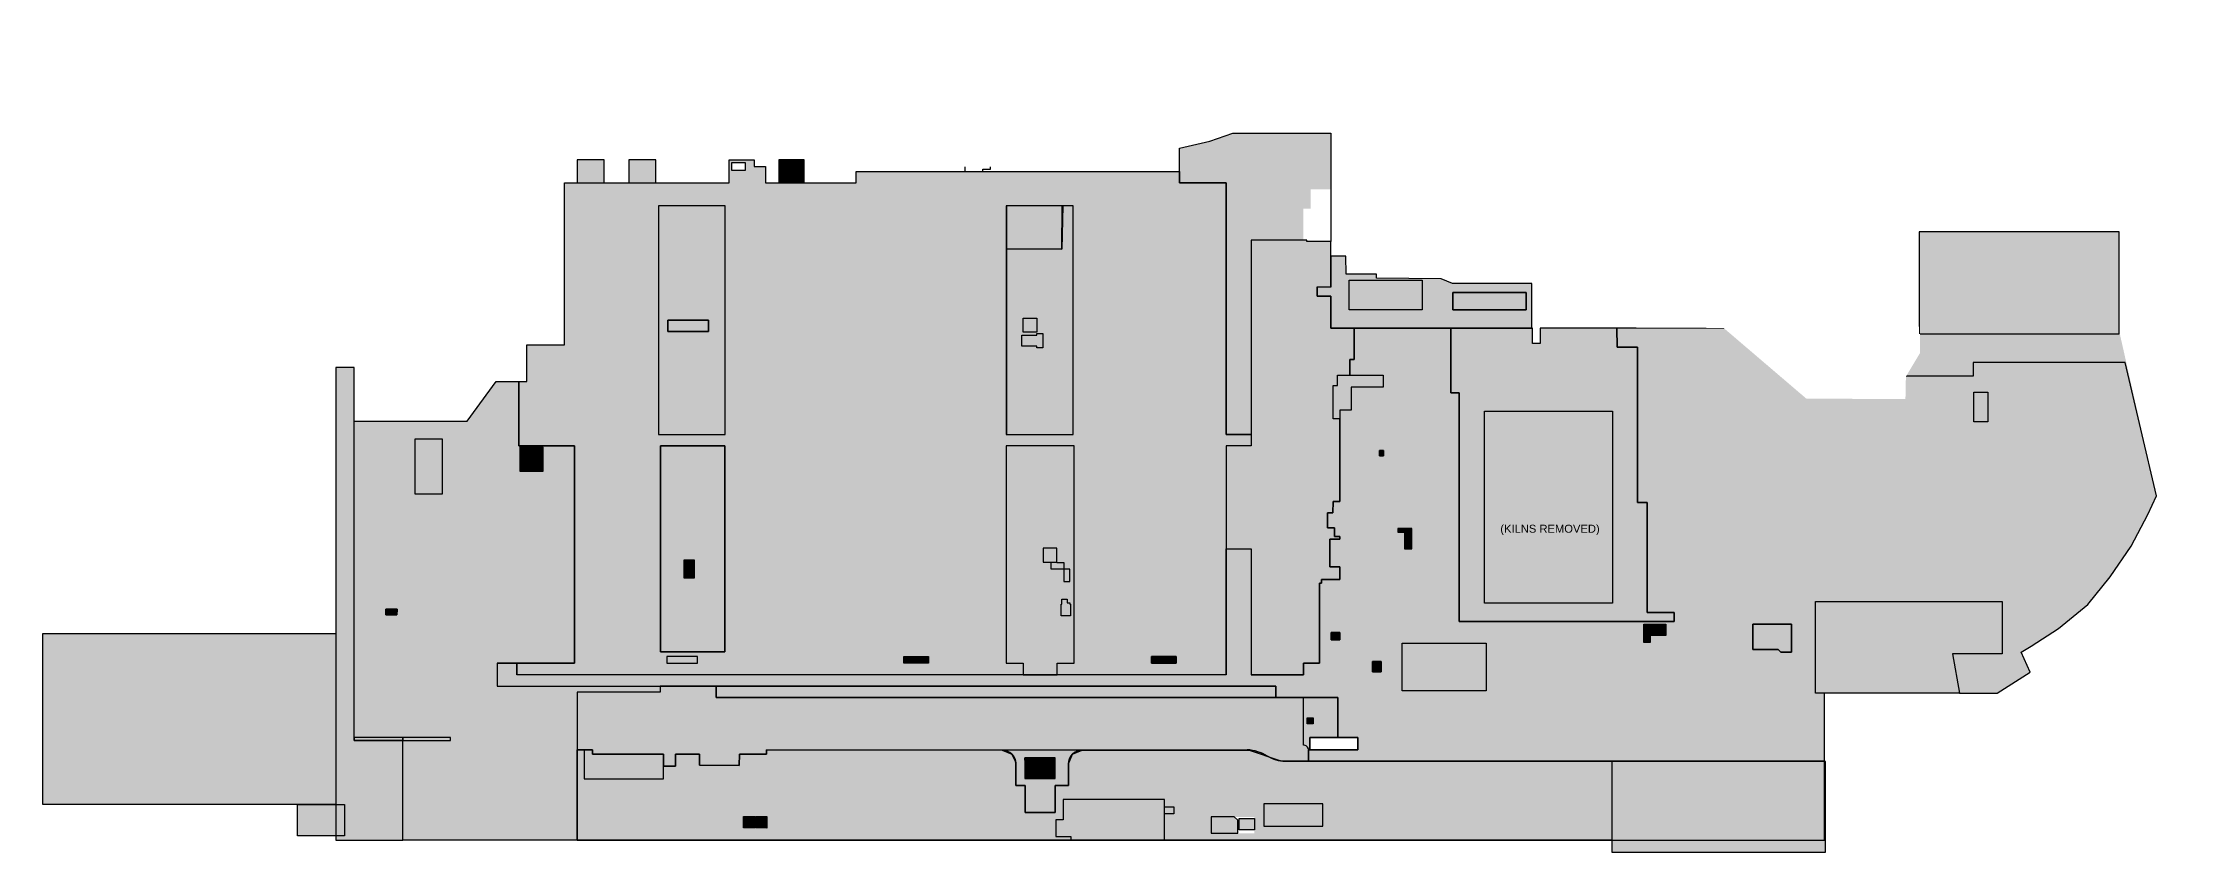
# Model space of a CAD drawing. Extents: x -5084 to 60888, y -31026 to 90549.
# Drawn here: x 4770 to 60888, y 20664 to 41895 of the extents above; entities that cross this region are included whole.
import ezdxf

# ---------------------------------------------------------------- set-up
doc = ezdxf.new("R2010")
doc.units = 0
doc.header["$MEASUREMENT"] = 0
doc.layers.get('0').update_dxf_attribs({"linetype": 'CONTINUOUS'})
for name, color, linetype in [('ALUMINUM SERVICES', 1, 'CONTINUOUS'), ('ANODE', 6, 'CONTINUOUS'), ('CATHODE', 153, 'CONTINUOUS'), ('facilities maint', 51, 'CONTINUOUS'), ('MAINT', 131, 'CONTINUOUS'), ('POTROOM', 31, 'CONTINUOUS'), ('safety', 3, 'CONTINUOUS'), ('store room', 108, 'CONTINUOUS')]:
    doc.layers.add(name, color=color, linetype=linetype)
doc.styles.add('arial', font='arial.ttf')

msp = doc.modelspace()

# ---------------------------------------------------------------- hatches: boundary and pattern name
at = {"layer": 'ALUMINUM SERVICES'}
h = msp.add_hatch(color=256, dxfattribs=at)
h.paths.add_polyline_path([(21177, 34621), (22239, 34621), (22239, 34321), (21177, 34321)], flags=16)
h.paths.add_polyline_path([(20931, 31621), (22674, 31621), (22674, 37621), (20931, 37621)])
for points in [[(30060, 31621), (31809, 31621), (31809, 37621), (31539, 37621), (31513, 36480), (30060, 36491)], [(31839, 31321), (30051, 31321), (30051, 25621), (30498, 25621), (30498, 25321), (31392, 25321), (31392, 25621), (31839, 25621)], [(37131, 25021), (22443, 25021), (22443, 24721), (37131, 24721)]]:
    msp.add_hatch(color=256, dxfattribs=at).paths.add_polyline_path(points)
at = {"layer": 'ANODE'}
h = msp.add_hatch(color=256, dxfattribs=at)
h.paths.add_polyline_path([(41940, 32714), (41725, 32714), (41725, 34412), (39187, 34412), (39187, 33584), (39067, 33584), (39067, 33174), (39949, 33174), (39949, 33174), (39949, 32862), (39109, 32862), (39109, 32262), (38811, 32262), (38811, 29864), (38631, 29864), (38628, 29568), (38483, 29567), (38483, 29175), (38667, 29175), (38667, 28947), (38811, 28947), (38811, 28873), (38547, 28873), (38547, 28153), (38811, 28153), (38811, 27817), (38331, 27817), (38331, 27721), (38271, 27721), (38271, 25621), (37851, 25621), (37851, 25321), (36483, 25321), (36483, 28621), (35823, 28621), (35823, 25321), (17208, 25321), (17208, 25621), (16695, 25621), (16695, 25021), (37131, 25021), (37131, 24721), (38751, 24721), (38751, 23671), (39279, 23671), (39279, 23347), (37988, 23347), (37988, 23053), (51531, 23053), (51531, 24840), (51291, 24840), (51291, 27240), (56190, 27240), (56190, 25865), (54888, 25865), (55069, 24840), (56060, 24840), (56928, 25383), (56691, 25911), (56948, 26069), (57670, 26534), (58438, 27159), (59025, 27885), (59573, 28692), (60016, 29518), (60240, 30009), (59276, 34261), (55430, 34249), (55430, 34255), (50523, 34255), (50523, 34412), (46080, 34412), (46082, 33914), (46623, 33914), (46623, 29834), (46872, 29834), (46872, 26954), (47583, 26954), (47583, 26714), (41940, 26714)])
h.paths.add_polyline_path([(39954, 31059), (39846, 31059), (39846, 31203), (39954, 31203)], flags=16)
h.paths.add_polyline_path([(40701, 29159), (40701, 28623), (40509, 28623), (40509, 29055), (40333, 29055), (40333, 29159)], flags=16)
h.paths.add_polyline_path([(42651, 26146), (42651, 24897), (40440, 24896), (40440, 26146)], flags=16)
h.paths.add_polyline_path([(38811, 26425), (38811, 26233), (38583, 26233), (38583, 26425)], flags=16)
h.paths.add_polyline_path([(39891, 25669), (39891, 25397), (39667, 25397), (39667, 25669)], flags=16)
h.paths.add_polyline_path([(46783, 26647), (47361, 26647), (47361, 26351), (46953, 26351), (46953, 26169), (46783, 26169)], flags=16)
h.paths.add_polyline_path([(49647, 26647), (50661, 26648), (50661, 25912), (50382, 25912), (50313, 25981), (49647, 25981)], flags=16)
h.paths.add_polyline_path([(55443, 31951), (55443, 32735), (55811, 32735), (55811, 31951)], flags=16)
for points in [[(45960, 32234), (42600, 32234), (42600, 27194), (45960, 27194)], [(21953, 25801), (21150, 25801), (21150, 25621), (21953, 25621)], [(28011, 25801), (27363, 25801), (27363, 25621), (28011, 25621)], [(34515, 25801), (33867, 25801), (33867, 25621), (34515, 25621)]]:
    msp.add_hatch(color=256, dxfattribs=at).paths.add_polyline_path(points)
h = msp.add_hatch(dxfattribs=at)
h.set_pattern_fill('ANSI31', color=256)
h.paths.add_polyline_path([(38751, 23671), (38751, 24721), (37851, 24721), (37851, 23473), (37871, 23473), (37920, 23455), (37962, 23421), (37988, 23372), (37990, 23347), (38019, 23347), (38019, 23671)])
h.paths.add_polyline_path([(38111, 24031), (37948, 24031), (37948, 24190), (38111, 24190)], flags=16)
at = {"layer": 'CATHODE'}
msp.add_hatch(color=256, dxfattribs=at).paths.add_polyline_path([(38811, 32032), (38629, 32032), (38629, 32904), (38749, 32904), (38749, 33174), (39067, 33174), (39067, 33584), (39187, 33584), (39187, 34412), (38571, 34412), (38571, 35251), (38211, 35251), (38211, 35491), (38571, 35491), (38571, 36679), (37941, 36679), (37941, 36721), (36483, 36721), (36483, 36721), (36483, 31321), (35823, 31321), (35823, 28621), (36483, 28621), (36483, 25321), (37851, 25321), (37851, 25621), (38271, 25621), (38271, 27721), (38331, 27721), (38331, 27817), (38811, 27817), (38811, 28153), (38547, 28153), (38547, 28873), (38811, 28873), (38811, 28947), (38667, 28947), (38667, 29175), (38483, 29175), (38483, 29567), (38628, 29568), (38631, 29864), (38811, 29864)])
at = {"layer": 'facilities maint'}
h = msp.add_hatch(color=256, dxfattribs=at)
h.dxf.hatch_style = 1
h.paths.add_polyline_path([(12939, 33379), (12459, 33379), (12459, 20977), (14220, 20977), (14220, 23593), (12939, 23593)])
h = msp.add_hatch(color=256, dxfattribs=at)
h.dxf.hatch_style = 1
h.paths.add_polyline_path([(12459, 21919), (4770, 21919), (4770, 26400), (12459, 26400)])
h = msp.add_hatch(color=256, dxfattribs=at)
h.dxf.hatch_style = 1
h.paths.add_polyline_path([(38354, 21929), (38354, 21346), (36811, 21346), (36811, 21929)], flags=16)
h.paths.add_polyline_path([(36560, 21592), (36560, 21162), (35427, 21162), (35427, 21592)], flags=16)
h.paths.add_polyline_path([(34448, 21859), (34448, 21667), (34208, 21667), (34208, 21859)], flags=16)
h.paths.add_polyline_path([(23768, 21602), (23768, 21299), (23162, 21299), (23162, 21602)], flags=16)
h.paths.add_polyline_path([(31752, 20977), (31752, 21079), (31358, 21079), (31358, 21517), (31546, 21517), (31546, 22048), (34207, 22048), (34207, 20977), (45945, 20977), (45945, 23048), (37611, 23053), (37235, 23067), (36427, 23343), (32047, 23345), (31792, 23240), (31687, 22985), (31687, 22416), (31335, 22416), (31335, 21704), (30552, 21704), (30552, 22416), (30307, 22416), (30306, 23016), (30202, 23240), (29947, 23345), (23763, 23353), (23763, 23233), (23051, 23233), (23048, 22937), (22004, 22945), (22007, 23233), (21375, 23233), (21375, 22921), (21063, 22921), (21063, 22586), (18974, 22586), (18974, 23353), (18795, 23353), (18795, 20977)])
h = msp.add_hatch(color=256, dxfattribs=at)
h.dxf.hatch_style = 1
h.paths.add_polyline_path([(31687, 22989), (31714, 23126), (31787, 23238), (31904, 23317), (32046, 23345), (29950, 23347), (30136, 23285), (30275, 23126), (30299, 22982), (30304, 22417), (30554, 22419), (30552, 21705), (31333, 21703), (31335, 22416), (31685, 22415)])
h.paths.add_polyline_path([(31335, 22597), (30543, 22597), (30543, 23137), (31335, 23137)], flags=16)
at = {"layer": 'MAINT'}
h = msp.add_hatch(color=256, dxfattribs=at)
h.paths.add_polyline_path([(38571, 37495), (38571, 37495), (38571, 36679)])
h.paths.add_polyline_path([(38046, 37543), (38046, 38055), (38571, 38055), (38571, 39526), (36000, 39526), (35395, 39314), (34597, 39129), (34597, 38221), (35823, 38221), (35823, 31621), (36483, 31621), (36483, 36721), (37851, 36721), (37851, 37495), (37851, 37495), (37851, 37543)])
for points in [[(18795, 38821), (18795, 38221), (19503, 38221), (19503, 38821)], [(20151, 38821), (20151, 38221), (20859, 38221), (20859, 38821)], [(24747, 38221), (24747, 38821), (24087, 38821), (24087, 38221)], [(40971, 34892), (39051, 34892), (39051, 35671), (40971, 35671)], [(43695, 35349), (41775, 35349), (41775, 34891), (43695, 34891)], [(39949, 33174), (38749, 33174), (38749, 32904), (38629, 32904), (38629, 32032), (38811, 32032), (38811, 32262), (39109, 32262), (39109, 32862), (39949, 32862)], [(55443, 32735), (55811, 32735), (55811, 31951), (55443, 31951)], [(15256, 31501), (14536, 31501), (14536, 30061), (15256, 30061)], [(39846, 31203), (39954, 31203), (39954, 31059), (39846, 31059)], [(40333, 29159), (40333, 29055), (40509, 29055), (40509, 28623), (40701, 28623), (40701, 29159)], [(14066, 27035), (13776, 27035), (13774, 26891), (14065, 26891)], [(51291, 27240), (56190, 27240), (56190, 25865), (54888, 25865), (55069, 24840), (51291, 24840)], [(38811, 26425), (38583, 26425), (38583, 26233), (38811, 26233)], [(46783, 26647), (47361, 26647), (47361, 26351), (46953, 26351), (46953, 26169), (46783, 26169)], [(50661, 26648), (50661, 25912), (50382, 25912), (50313, 25981), (49647, 25981), (49647, 26647)], [(40440, 26146), (42651, 26146), (42651, 24897), (40440, 24896)], [(39667, 25669), (39891, 25669), (39891, 25397), (39667, 25397)]]:
    msp.add_hatch(color=256, dxfattribs=at).paths.add_polyline_path(points)
h = msp.add_hatch(color=256, dxfattribs=at)
h.paths.add_polyline_path([(22852, 38752), (23199, 38752), (23199, 38548), (22852, 38548)])
h.paths.add_polyline_path([(22852, 38752), (23199, 38752), (23199, 38548), (22852, 38548)], flags=16)
h = msp.add_hatch(color=256, dxfattribs=at)
h.dxf.hatch_style = 1
h.paths.add_polyline_path([(30060, 36491), (31513, 36480), (31518, 37621), (30060, 37621)])
h = msp.add_hatch(color=256, dxfattribs=at)
h.dxf.hatch_style = 1
h.paths.add_polyline_path([(21177, 34621), (21177, 34321), (22239, 34321), (22239, 34621)])
h = msp.add_hatch(color=256, dxfattribs=at)
h.dxf.hatch_style = 1
h.paths.add_polyline_path([(30462, 34225), (30858, 34225), (30858, 34267), (31010, 34267), (31010, 33895), (30858, 33895), (30858, 33937), (30462, 33937)])
h.paths.add_polyline_path([(30496, 34670), (30858, 34670), (30858, 34308), (30496, 34308)])
h = msp.add_hatch(color=256, dxfattribs=at)
h.paths.add_polyline_path([(46623, 33914), (46082, 33914), (46080, 34412), (44067, 34412), (44065, 34004), (43863, 34004), (43863, 34412), (41725, 34412), (41725, 32714), (41940, 32714), (41940, 26714), (47583, 26714), (47583, 26954), (46872, 26954), (46872, 29834), (46623, 29834)])
h.paths.add_polyline_path([(45960, 32234), (45960, 27194), (42600, 27194), (42600, 32234)], flags=16)
h = msp.add_hatch(color=256, dxfattribs=at)
h.dxf.hatch_style = 1
h.paths.add_polyline_path([(17292, 31297), (17287, 30661), (17899, 30655), (17904, 31291)])
h = msp.add_hatch(color=256, dxfattribs=at)
h.paths.add_polyline_path([(21599, 27855), (21599, 28335), (21863, 28335), (21863, 27855)], flags=16)
h.paths.add_polyline_path([(20983, 31320), (20983, 25920), (22668, 25920), (22668, 31320)])
h = msp.add_hatch(color=256, dxfattribs=at)
h.dxf.hatch_style = 1
h.paths.add_polyline_path([(31381, 28635), (31020, 28635), (31020, 28273), (31381, 28273)])
h.paths.add_polyline_path([(31568, 28086), (31232, 28086), (31232, 28273), (31381, 28273), (31381, 28266), (31568, 28266)])
h.paths.add_polyline_path([(31568, 28086), (31568, 27764), (31722, 27764), (31722, 28086)])
h.paths.add_polyline_path([(31738, 26860), (31496, 26860), (31496, 27166), (31511, 27166), (31511, 27298), (31651, 27298), (31651, 27208), (31719, 27208), (31719, 27166), (31738, 27166)])
h = msp.add_hatch(color=256, dxfattribs=at)
h.dxf.hatch_style = 1
edge = h.paths.add_edge_path()
edge.add_line((37988, 23347), (37988, 23372))
edge.add_line((37988, 23372), (37962, 23421))
edge.add_line((37962, 23421), (37920, 23455))
edge.add_line((37920, 23455), (37871, 23473))
edge.add_line((37871, 23473), (37851, 23473))
edge.add_line((37851, 23473), (37851, 24721))
edge.add_line((37851, 24721), (22443, 24721))
edge.add_line((22443, 24721), (22443, 25021))
edge.add_line((22443, 25021), (20972, 25021))
edge.add_line((20972, 25021), (20972, 24866))
edge.add_line((20972, 24866), (18796, 24866))
edge.add_line((18796, 24866), (18795, 23353))
edge.add_line((18795, 23353), (19200, 23353))
edge.add_line((19200, 23353), (19200, 23233))
edge.add_line((19200, 23233), (21063, 23233))
edge.add_line((21063, 23233), (21063, 22921))
edge.add_line((21063, 22921), (21375, 22921))
edge.add_line((21375, 22921), (21375, 23233))
edge.add_line((21375, 23233), (22007, 23233))
edge.add_line((22007, 23233), (22004, 22945))
edge.add_line((22004, 22945), (23048, 22936))
edge.add_line((23048, 22936), (23051, 23233))
edge.add_line((23051, 23233), (23763, 23233))
edge.add_line((23763, 23233), (23763, 23353))
edge.add_line((23763, 23353), (36375, 23353))
edge.add_arc((36291, 22171), 1184, 58.6489, 85.9553, ccw=False)
edge.add_arc((37371, 23943), 890, 238.6489, 270)
edge.add_line((37371, 23053), (37988, 23053))
edge.add_line((37988, 23053), (37988, 23347))
edge.add_line((37988, 23347), (37988, 23347))
h = msp.add_hatch(color=256, dxfattribs=at)
h.dxf.hatch_style = 1
h.paths.add_polyline_path([(37948, 24190), (38111, 24190), (38111, 24031), (37948, 24031)])
h = msp.add_hatch(dxfattribs=at)
h.set_pattern_fill('ANSI31', color=256)
h.paths.add_polyline_path([(14216, 23673), (12940, 23673), (12940, 23592), (14216, 23592)])
h = msp.add_hatch(dxfattribs=at)
h.set_pattern_fill('ANSI31', color=256)
h.paths.add_polyline_path([(14216, 23672), (14216, 23593), (14220, 23593), (15469, 23593), (15469, 23672)])
h = msp.add_hatch(dxfattribs=at)
h.set_pattern_fill('ANSI31', color=256)
h.paths.add_polyline_path([(18975, 23353), (18975, 22589), (21060, 22589), (21060, 23232), (19197, 23232), (19197, 23351)])
h = msp.add_hatch(dxfattribs=at)
h.set_pattern_fill('ANSI31', color=256)
h.set_pattern_definition([(45, (-2599.50437, 4313.92584), (-0.08838834765, 0.08838834765), [])])
h.paths.add_polyline_path([(30543, 22597), (31335, 22597), (31335, 23137), (30543, 23137)])
h = msp.add_hatch(dxfattribs=at)
h.set_pattern_fill('ANSI31', color=256)
h.set_pattern_definition([(45, (0.01354, 8987.02444), (-0.08838834765, 0.08838834765), [])])
h.paths.add_polyline_path([(31546, 22044), (31546, 21513), (31358, 21513), (31358, 21075), (31752, 21075), (31752, 20977), (34207, 20977), (34207, 22044)])
h = msp.add_hatch(color=256, dxfattribs=at)
h.paths.add_polyline_path([(36811, 21929), (36811, 21346), (38362, 21346), (38362, 21929)])
h.paths.add_polyline_path([(36169, 21545), (36565, 21545), (36565, 21251), (36169, 21251)])
h.paths.add_polyline_path([(35427, 21592), (35427, 21160), (36135, 21160), (36135, 21508), (36039, 21592)])
h.paths.add_polyline_path([(34208, 21859), (34448, 21859), (34448, 21667), (34208, 21667)])
h = msp.add_hatch(color=256, dxfattribs=at)
h.paths.add_polyline_path([(23473, 21599), (23771, 21597), (23768, 21299), (23471, 21302)])
h.paths.add_polyline_path([(23162, 21602), (23460, 21599), (23457, 21302), (23160, 21304)])
at = {"layer": 'POTROOM'}
h = msp.add_hatch(color=256, dxfattribs=at)
h.paths.add_polyline_path([(35823, 38221), (34597, 38221), (34597, 38520), (26113, 38520), (26113, 38221), (23733, 38221), (23733, 38648), (23439, 38648), (23439, 38821), (22779, 38821), (22779, 38221), (18465, 38221), (18465, 33975), (17469, 33975), (17469, 33012), (17265, 33012), (17265, 31321), (18723, 31320), (18723, 25621), (17208, 25621), (17208, 25321), (30498, 25321), (30498, 25621), (30051, 25621), (30051, 31321), (31839, 31321), (31839, 25621), (31392, 25621), (31392, 25321), (35823, 25321), (35823, 31321), (36483, 31321), (36483, 31621), (35823, 31621)])
h.paths.add_polyline_path([(31809, 31621), (30051, 31621), (30051, 37621), (31809, 37621)], flags=16)
h.paths.add_polyline_path([(34515, 25801), (34515, 25621), (33867, 25621), (33867, 25801)], flags=16)
h.paths.add_polyline_path([(28011, 25801), (28011, 25621), (27363, 25621), (27363, 25801)], flags=16)
h.paths.add_polyline_path([(22674, 31621), (20931, 31621), (20931, 37621), (22674, 37621)], flags=16)
h.paths.add_polyline_path([(23199, 38548), (22852, 38548), (22852, 38752), (23199, 38752)], flags=16)
h.paths.add_polyline_path([(22668, 31320), (22668, 25920), (20983, 25920), (20983, 31320)], flags=16)
h.paths.add_polyline_path([(21863, 28335), (21863, 27855), (21599, 27855), (21599, 28335)], flags=0)
h.paths.add_polyline_path([(21953, 25801), (21953, 25621), (21150, 25621), (21150, 25801)], flags=16)
msp.add_hatch(color=256, dxfattribs=at).paths.add_polyline_path([(21599, 27855), (21599, 28335), (21863, 28335), (21863, 27855)])
at = {"layer": 'safety'}
h = msp.add_hatch(color=3, dxfattribs=at)
h.dxf.hatch_style = 1
h.paths.add_polyline_path([(45945, 20664), (51550, 20664), (51550, 23048), (45945, 23048)])
h = msp.add_hatch(dxfattribs=at)
h.set_pattern_fill('ANSI31', color=256)
h.paths.add_polyline_path([(11451, 21919), (12686, 21919), (12686, 21098), (11451, 21098)])
at = {"layer": 'store room'}
h = msp.add_hatch(color=256, dxfattribs=at)
h.dxf.hatch_style = 1
h.paths.add_polyline_path([(54012, 34261), (59257, 34261), (59257, 36938), (54012, 36938)])

# ---------------------------------------------------------------- linework, layer by layer
msp.add_lwpolyline([(36483, 36721), (36483, 31621), (35823, 31621), (35823, 38221), (34597, 38221), (34597, 39129), (35395, 39314), (36000, 39526), (38571, 39526), (38571, 36679), (37941, 36679), (37941, 36721), (36483, 36721)])
for points in [[(38019, 23671), (39279, 23671), (39279, 23347), (38019, 23347)], [(30543, 22597), (31335, 22597), (31335, 23137), (30543, 23137)]]:
    msp.add_lwpolyline(points, close=True)
at = {"layer": 'ALUMINUM SERVICES'}
for points in [[(20931, 31621), (22674, 31621), (22674, 37621), (20931, 37621)], [(30060, 31621), (31809, 31621), (31809, 37621), (31539, 37621), (31513, 36480), (30060, 36491)], [(21177, 34621), (22239, 34621), (22239, 34321), (21177, 34321)], [(14536, 31501), (14536, 30061), (15256, 30061), (15256, 31501)], [(17292, 31297), (17287, 30661), (17899, 30655), (17904, 31291)], [(31839, 25621), (31839, 31321), (30051, 31321), (30051, 25621), (30498, 25621), (30498, 25321), (31392, 25321), (31392, 25621)], [(13774, 26891), (14065, 26891), (14066, 27035), (13776, 27035)]]:
    msp.add_lwpolyline(points, close=True, dxfattribs=at)
for points in [[(14220, 23593), (12939, 23593), (12939, 31971), (15910, 31971), (16671, 33012), (17265, 33012), (17265, 31321), (18723, 31320), (18723, 25621), (16695, 25621), (16695, 25021), (20972, 25021), (20972, 24866), (18795, 24866), (18795, 20977), (15100, 20977), (15097, 20977), (15063, 20977), (15063, 20977), (14220, 20977), (14220, 23593)], [(22443, 25021), (22443, 24721), (37131, 24721), (37131, 25021), (22443, 25021)]]:
    msp.add_lwpolyline(points, dxfattribs=at)
msp.add_lwpolyline([(29947, 23345, -0.414211), (30307, 22985), (30307, 22416), (30552, 22416), (30552, 21704), (31335, 21704), (31335, 22416), (31687, 22416), (31687, 22985, -0.414214), (32047, 23345)], format="xyb", close=True, dxfattribs=at)
at = {"layer": 'ANODE'}
for points in [[(16695, 25621), (16695, 25021), (37131, 25021), (37131, 24721), (38751, 24721), (38751, 23671), (39279, 23671), (39279, 23347), (37988, 23347), (37988, 23053), (51531, 23053), (51531, 24840), (51291, 24840), (51291, 27240), (56190, 27240), (56190, 25865), (54888, 25865), (55069, 24840), (56060, 24840), (56928, 25383), (56691, 25911), (56948, 26069), (57670, 26534), (58438, 27159), (59025, 27885), (59573, 28692), (60016, 29518), (60240, 30009), (59419, 33512), (55430, 33512), (55430, 33151), (50523, 33151), (50523, 34412), (46080, 34412), (46082, 33914), (46623, 33914), (46623, 29834), (46872, 29834), (46872, 26954), (47583, 26954), (47583, 26714), (41940, 26714), (41940, 32714), (41725, 32714), (41725, 34412), (39187, 34412), (39187, 33584), (39067, 33584), (39067, 33174), (39949, 33174), (39949, 33174), (39949, 32862), (39109, 32862), (39109, 32262), (38811, 32262), (38811, 29864), (38631, 29864), (38628, 29568), (38483, 29567), (38483, 29175), (38667, 29175), (38667, 28947), (38811, 28947), (38811, 28873), (38547, 28873), (38547, 28153), (38811, 28153), (38811, 27817), (38331, 27817), (38331, 27721), (38271, 27721), (38271, 25621), (37851, 25621), (37851, 25321), (36483, 25321)], [(35823, 25321), (35823, 28621), (36483, 28621), (36483, 25321)], [(16695, 25621), (17208, 25621), (17208, 25321)], [(35823, 25321), (17208, 25321)]]:
    msp.add_lwpolyline(points, dxfattribs=at)
for points in [[(55443, 32735), (55811, 32735), (55811, 31951), (55443, 31951)], [(42600, 32234), (45960, 32234), (45960, 27194), (42600, 27194)], [(39846, 31203), (39846, 31059), (39954, 31059), (39954, 31203)], [(40333, 29159), (40333, 29055), (40509, 29055), (40509, 28623), (40701, 28623), (40701, 29159)], [(38583, 26425), (38811, 26425), (38811, 26233), (38583, 26233)], [(46783, 26647), (47361, 26647), (47361, 26351), (46953, 26351), (46953, 26169), (46783, 26169)], [(49647, 26647), (49647, 25981), (50313, 25981), (50382, 25912), (50661, 25912), (50661, 26648)], [(40440, 26146), (42651, 26146), (42651, 24897), (40440, 24896)], [(21150, 25801), (21150, 25621), (21953, 25621), (21953, 25801)], [(27363, 25801), (28011, 25801), (28011, 25621), (27363, 25621)], [(33867, 25801), (33867, 25621), (34515, 25621), (34515, 25801)], [(39891, 25669), (39667, 25669), (39667, 25397), (39891, 25397)], [(38019, 23671), (38019, 23347), (37990, 23347), (37988, 23372), (37962, 23421), (37920, 23455), (37871, 23473), (37851, 23473), (37851, 24721), (38751, 24721), (38751, 23671)]]:
    msp.add_lwpolyline(points, close=True, dxfattribs=at)
at = {"layer": 'CATHODE'}
msp.add_lwpolyline([(36483, 28621), (36483, 25321), (37851, 25321), (37851, 25621), (38271, 25621), (38271, 27721), (38331, 27721), (38331, 27817), (38811, 27817), (38811, 28153), (38547, 28153), (38547, 28873), (38811, 28873), (38811, 28947), (38667, 28947), (38667, 29175), (38483, 29175), (38483, 29567), (38628, 29568), (38631, 29864), (38811, 29864), (38811, 32032), (38629, 32032), (38629, 32904), (38749, 32904), (38749, 33174), (39067, 33174), (39067, 33584), (39187, 33584), (39187, 34412), (38571, 34412), (38571, 35251), (38211, 35251), (38211, 35491), (38571, 35491), (38571, 36679), (37941, 36679), (37941, 36721), (36483, 36721), (36483, 36721), (36483, 31321), (35823, 31321), (35823, 28621)], close=True, dxfattribs=at)
at = {"layer": 'facilities maint'}
for points in [[(45171, 35637), (45171, 34891), (45651, 34891), (45651, 35637)], [(43695, 35349), (41775, 35349), (41775, 34891), (43695, 34891)], [(12939, 33379), (12459, 33379), (12459, 20977), (14220, 20977), (14220, 23593), (12939, 23593)], [(38019, 23671), (38019, 23347), (39279, 23347), (39279, 23671)], [(18795, 23353), (19200, 23353), (19200, 23233), (21063, 23233), (21063, 22921), (21375, 22921), (21375, 23233), (22007, 23233), (22004, 22945), (23048, 22936), (23051, 23233), (23763, 23233), (23763, 23353), (29947, 23345), (30202, 23240), (30306, 23016), (30307, 22416), (30552, 22416), (30552, 21704), (31335, 21704), (31335, 22416), (31687, 22416), (31687, 22985), (31792, 23240), (32047, 23345), (36427, 23343), (37235, 23067), (37611, 23053), (45945, 23048), (45945, 20977), (18795, 20977)]]:
    msp.add_lwpolyline(points, close=True, dxfattribs=at)
at = {"layer": 'facilities maint', "color": 7}
msp.add_lwpolyline([(12459, 21919), (4770, 21919), (4770, 26400), (12459, 26400)], close=True, dxfattribs=at)
at = {"layer": 'facilities maint'}
msp.add_lwpolyline([(51531, 23053), (37371, 23053, -0.137655), (36908, 23183, 0.119714), (36375, 23353), (32047, 23345, 0.413164), (31687, 22985), (31687, 22416), (31335, 22416), (31335, 21704), (30552, 21704), (30552, 22416), (30307, 22416), (30307, 22985, 0.414211), (29947, 23345), (23763, 23353), (23763, 23233), (23051, 23233), (23048, 22936), (22004, 22945), (22007, 23233), (21375, 23233), (21375, 22921), (21063, 22921), (21063, 23233), (19200, 23233), (19200, 23353), (18795, 23353), (18795, 20977), (51531, 20977)], format="xyb", close=True, dxfattribs=at)
at = {"layer": 'MAINT'}
for p, q in [((34207, 22044), (31546, 22044)), ((31546, 22044), (31546, 21513)), ((34207, 20977), (34207, 22044)), ((31546, 21513), (31358, 21513)), ((31358, 21513), (31358, 21075)), ((31358, 21075), (31752, 21075)), ((31752, 21075), (31752, 20977)), ((31752, 20977), (34207, 20977))]:
    msp.add_line(p, q, dxfattribs=at)
for points in [[(18795, 38821), (18795, 38221), (19503, 38221), (19503, 38821)], [(20151, 38821), (20151, 38221), (20859, 38221), (20859, 38821)], [(22852, 38752), (23199, 38752), (23199, 38548), (22852, 38548)], [(24747, 38221), (24747, 38821), (24087, 38821), (24087, 38221)], [(29155, 38901), (29155, 38854), (28963, 38854), (28963, 38520), (29440, 38520), (29440, 38578), (29638, 38578), (29638, 38832), (29459, 38832), (29459, 38854), (29287, 38854), (29287, 38901)], [(30060, 36491), (31513, 36480), (31518, 37621), (30060, 37621)], [(40971, 34892), (39051, 34892), (39051, 35671), (40971, 35671)], [(45171, 35637), (45651, 35637), (45651, 34891), (45171, 34891)], [(43695, 35349), (41775, 35349), (41775, 34891), (43695, 34891)], [(21177, 34621), (21177, 34321), (22239, 34321), (22239, 34621)], [(30462, 34225), (30858, 34225), (30858, 34267), (31010, 34267), (31010, 33895), (30858, 33895), (30858, 33937), (30462, 33937)], [(30496, 34670), (30858, 34670), (30858, 34308), (30496, 34308)], [(41940, 32714), (41940, 26714), (47583, 26714), (47583, 26954), (46872, 26954), (46872, 29834), (46623, 29834), (46623, 33914), (46082, 33914), (46080, 34412), (44067, 34412), (44065, 34004), (43863, 34004), (43863, 34412), (41725, 34412), (41725, 32714)], [(38811, 32032), (38629, 32032), (38629, 32904), (38749, 32904), (38749, 33174), (39949, 33174), (39949, 32862), (39109, 32862), (39109, 32262), (38811, 32262)], [(55443, 32735), (55811, 32735), (55811, 31951), (55443, 31951)], [(14536, 31501), (14536, 30061), (15256, 30061), (15256, 31501)], [(17292, 31297), (17287, 30661), (17899, 30655), (17904, 31291)], [(20983, 31320), (20983, 25920), (22668, 25920), (22668, 31320)], [(39846, 31203), (39954, 31203), (39954, 31059), (39846, 31059)], [(31381, 28635), (31020, 28635), (31020, 28273), (31381, 28273)], [(40333, 29159), (40333, 29055), (40509, 29055), (40509, 28623), (40701, 28623), (40701, 29159)], [(31568, 28086), (31232, 28086), (31232, 28273), (31381, 28273), (31381, 28266), (31568, 28266)], [(31568, 28086), (31568, 27764), (31722, 27764), (31722, 28086)], [(13776, 27035), (14066, 27035), (14065, 26891), (13774, 26891)], [(31738, 26860), (31496, 26860), (31496, 27166), (31511, 27166), (31511, 27298), (31651, 27298), (31651, 27208), (31719, 27208), (31719, 27166), (31738, 27166)], [(51291, 27240), (56190, 27240), (56190, 25865), (54888, 25865), (55069, 24840), (51291, 24840)], [(38811, 26425), (38583, 26425), (38583, 26233), (38811, 26233)], [(46783, 26647), (47361, 26647), (47361, 26351), (46953, 26351), (46953, 26169), (46783, 26169)], [(50661, 26648), (50661, 25912), (50382, 25912), (50313, 25981), (49647, 25981), (49647, 26647)], [(40440, 26146), (42651, 26146), (42651, 24897), (40440, 24896)], [(39667, 25669), (39891, 25669), (39891, 25397), (39667, 25397)], [(37948, 24190), (38111, 24190), (38111, 24031), (37948, 24031)], [(37948, 24190), (38111, 24190), (38111, 24031), (37948, 24031)], [(14216, 23673), (12940, 23673), (12940, 23592), (14216, 23592)], [(14216, 23593), (15469, 23593), (15469, 23672), (14216, 23672)], [(18975, 23353), (18975, 22589), (21060, 22589), (21060, 23232), (19197, 23232), (19197, 23351)], [(36811, 21929), (36811, 21346), (38362, 21346), (38362, 21929)], [(23162, 21602), (23460, 21599), (23457, 21302), (23160, 21304)], [(23473, 21599), (23771, 21597), (23768, 21299), (23471, 21302)], [(34208, 21859), (34448, 21859), (34448, 21667), (34208, 21667)], [(35427, 21592), (35427, 21160), (36135, 21160), (36135, 21508), (36039, 21592)], [(36169, 21545), (36565, 21545), (36565, 21251), (36169, 21251)]]:
    msp.add_lwpolyline(points, close=True, dxfattribs=at)
msp.add_lwpolyline([(42600, 32234), (45960, 32234), (45960, 27194), (42600, 27194), (42600, 32234)], dxfattribs=at)
msp.add_lwpolyline([(21063, 23233), (21063, 22921), (21375, 22921), (21375, 23233), (22007, 23233), (22004, 22945), (23048, 22936), (23051, 23233), (23763, 23233), (23763, 23353), (36375, 23353, -0.119714), (36908, 23183, 0.137655), (37371, 23053), (37988, 23053), (37988, 23347), (38019, 23347), (38019, 23671), (38751, 23671), (38751, 24721), (22443, 24721), (22443, 25021), (20972, 25021), (20972, 24866), (18796, 24866), (18795, 23353), (19200, 23353), (19200, 23233)], format="xyb", close=True, dxfattribs=at)
at = {"layer": 'POTROOM'}
msp.add_line((22674, 37621), (20931, 37621), dxfattribs=at)
msp.add_lwpolyline([(31839, 25621), (31839, 31321), (30051, 31321), (30051, 25621), (30498, 25621), (30498, 25321), (17208, 25321), (17208, 25621), (18723, 25621), (18723, 31320), (17265, 31321), (17265, 33012), (17469, 33012), (17469, 33975), (18465, 33975), (18465, 38221), (22779, 38221), (22779, 38821), (23439, 38821), (23439, 38648), (23733, 38648), (23733, 38221), (26113, 38221), (26113, 38520), (34597, 38520), (34597, 38221), (35823, 38221), (35823, 31621), (36483, 31621), (36483, 31321), (35823, 31321), (35823, 31321), (35823, 25321), (31392, 25321), (31392, 25621), (31839, 25621)], dxfattribs=at)
for points in [[(22852, 38752), (23199, 38752), (23199, 38548), (22852, 38548)], [(20931, 37621), (20931, 31621), (22674, 31621), (22674, 37621)], [(30051, 37621), (30051, 31621), (31809, 31621), (31809, 37621)], [(20983, 31320), (22668, 31320), (22668, 25920), (20983, 25920)], [(21599, 27855), (21599, 28335), (21863, 28335), (21863, 27855)], [(21150, 25801), (21150, 25621), (21953, 25621), (21953, 25801)], [(27363, 25801), (28011, 25801), (28011, 25621), (27363, 25621)], [(33867, 25801), (34515, 25801), (34515, 25621), (33867, 25621)]]:
    msp.add_lwpolyline(points, close=True, dxfattribs=at)
at = {"layer": 'safety'}
for points in [[(45945, 20664), (51550, 20664), (51550, 23048), (45945, 23048)], [(11451, 21919), (12686, 21919), (12686, 21098), (11451, 21098)]]:
    msp.add_lwpolyline(points, close=True, dxfattribs=at)
at = {"layer": 'store room'}
msp.add_lwpolyline([(54012, 34261), (59257, 34261), (59257, 36938), (54012, 36938)], close=True, dxfattribs=at)

# ---------------------------------------------------------------- texts
at = {"style": 'arial'}
msp.add_text('(KILNS REMOVED)', height=210, dxfattribs=at).set_placement((43019, 29044))

# ---------------------------------------------------------------- next in the draw order: wipeouts: each hides what was drawn before it
msp.add_wipeout([(60888, 39477), (47115, 39488), (47104, 37068), (60888, 37079)])

# ---------------------------------------------------------------- next in the draw order: wipeouts: each hides what was drawn before it
msp.add_wipeout([(39034, 35880), (43315, 35880), (43337, 35718), (44040, 35696), (44040, 34648), (47024, 34659), (47013, 35005), (47683, 34994), (47726, 37090), (47869, 37079), (48172, 41509), (38613, 41531), (38753, 38192), (38807, 38116), (38807, 36452), (39056, 36431), (39034, 36009)])

# ---------------------------------------------------------------- next in the draw order: hatches: boundary and pattern name
at = {"layer": 'facilities maint'}
h = msp.add_hatch(color=256, dxfattribs=at)
h.dxf.hatch_style = 1
h.paths.add_polyline_path([(43844, 35577), (41765, 35577), (41467, 35707), (39766, 35717), (39766, 35824), (38970, 35827), (38967, 36299), (38570, 36296), (38570, 35489), (38212, 35489), (38212, 35253), (38574, 35253), (38574, 34412), (43844, 34412)])
h.paths.add_polyline_path([(41775, 34891), (41775, 35349), (43695, 35349), (43695, 34891)], flags=16)
h.paths.add_polyline_path([(40971, 34892), (39051, 34892), (39051, 35671), (40971, 35671)], flags=16)

# ---------------------------------------------------------------- next in the draw order: linework, layer by layer
for points in [[(38570, 36296), (38570, 35489), (38212, 35489), (38212, 35253), (38574, 35253), (38574, 34412), (43844, 34412), (43844, 35577), (41765, 35577), (41467, 35707), (39766, 35717), (39766, 35824), (38970, 35827), (38967, 36299)], [(41775, 35349), (43695, 35349), (43695, 34891), (41775, 34891)]]:
    msp.add_lwpolyline(points, close=True)

# ---------------------------------------------------------------- next in the draw order: wipeouts: each hides what was drawn before it
for points in [[(38776, 41532), (38616, 39588), (35935, 39566), (34541, 39155), (34551, 38561), (29881, 38561), (29773, 38648), (26843, 38637), (26843, 38842), (26062, 38864), (26477, 39810), (24162, 39819), (24011, 41608)], [(52724, 37201), (52742, 34257), (50526, 34257), (50525, 34414), (46585, 34422), (46574, 35231), (47325, 36457), (47422, 37209)]]:
    msp.add_wipeout(points)

# ---------------------------------------------------------------- next in the draw order: wipeouts: each hides what was drawn before it
for points in [[(25351, 41895), (25336, 39031), (22725, 38850), (22718, 38283), (21375, 38275), (21361, 38784), (20896, 38769), (20889, 38902), (19981, 38850), (20092, 38769), (20070, 38305), (19664, 38275), (19664, 38880), (18727, 38880), (18713, 38290), (18255, 38246), (18152, 41637)], [(35955, 39536), (34993, 39242), (34806, 39211), (34527, 39122), (34493, 39254)], [(26046, 39253), (26037, 38870), (26173, 38928), (26240, 39213)], [(40570, 35911), (39956, 35895), (39960, 35735), (40572, 35732)], [(48862, 34430), (51048, 32563), (53651, 32548), (53663, 33142), (54023, 33741), (51608, 33743), (51603, 34430), (49456, 34607)]]:
    msp.add_wipeout(points)

# ---------------------------------------------------------------- next in the draw order: wipeouts: each hides what was drawn before it
for points in [[(18407, 41647), (18336, 36317), (18265, 34159), (16885, 34180), (16472, 33437), (15929, 32989), (13947, 33001), (13935, 33496), (12520, 33496), (12543, 36739), (11540, 36762), (11529, 37255), (11558, 38778), (10676, 38772), (10690, 41586)], [(35874, 39649), (35542, 39519), (35554, 39432), (35848, 39504), (35922, 39566)], [(25120, 39051), (25107, 38875), (23418, 38872), (23454, 39060)], [(54019, 33736), (54037, 33760), (54033, 34257), (51548, 34266), (51572, 33713)]]:
    msp.add_wipeout(points)

# ---------------------------------------------------------------- next in the draw order: hatches: boundary and pattern name
at = {"layer": 'ALUMINUM SERVICES'}
h = msp.add_hatch(color=256, dxfattribs=at)
h.paths.add_polyline_path([(17287, 30661), (17292, 31297), (17904, 31291), (17899, 30655)], flags=16)
h.paths.add_polyline_path([(15256, 30061), (14536, 30061), (14536, 31501), (15256, 31501)], flags=16)
h.paths.add_polyline_path([(14066, 27035), (14065, 26891), (13774, 26891), (13776, 27035)], flags=16)
h.paths.add_polyline_path([(14220, 23672), (15469, 23672), (15469, 23593), (14220, 23593), (14220, 20977), (15063, 20977), (15081, 20976), (15097, 20977), (15100, 20977), (18795, 20977), (18795, 24866), (20972, 24866), (20972, 25021), (16695, 25021), (16695, 25621), (18723, 25621), (18723, 31320), (17265, 31321), (17265, 33012), (16671, 33012), (15910, 31971), (12939, 31971), (12939, 23675), (14220, 23675)])

# ---------------------------------------------------------------- next in the draw order: wipeouts: each hides what was drawn before it
for points in [[(8775, 41605), (8722, 41276), (9229, 41175), (10351, 41175), (10470, 41338), (10456, 41691), (9658, 41715)], [(10596, 40824), (8622, 40856), (8645, 40553), (9301, 40268), (9387, 39983), (10591, 39973), (10614, 40304), (10591, 40535), (10632, 40688)], [(7956, 38928), (7926, 38621), (10329, 38643), (10478, 38790), (10560, 38907), (10545, 39098), (10272, 38860), (10019, 38869), (10233, 38904), (10253, 39301), (9989, 39442), (8988, 39231)], [(52735, 34447), (54003, 34447), (54007, 34209), (52691, 34213)]]:
    msp.add_wipeout(points)

doc.saveas('drawing.dxf')
